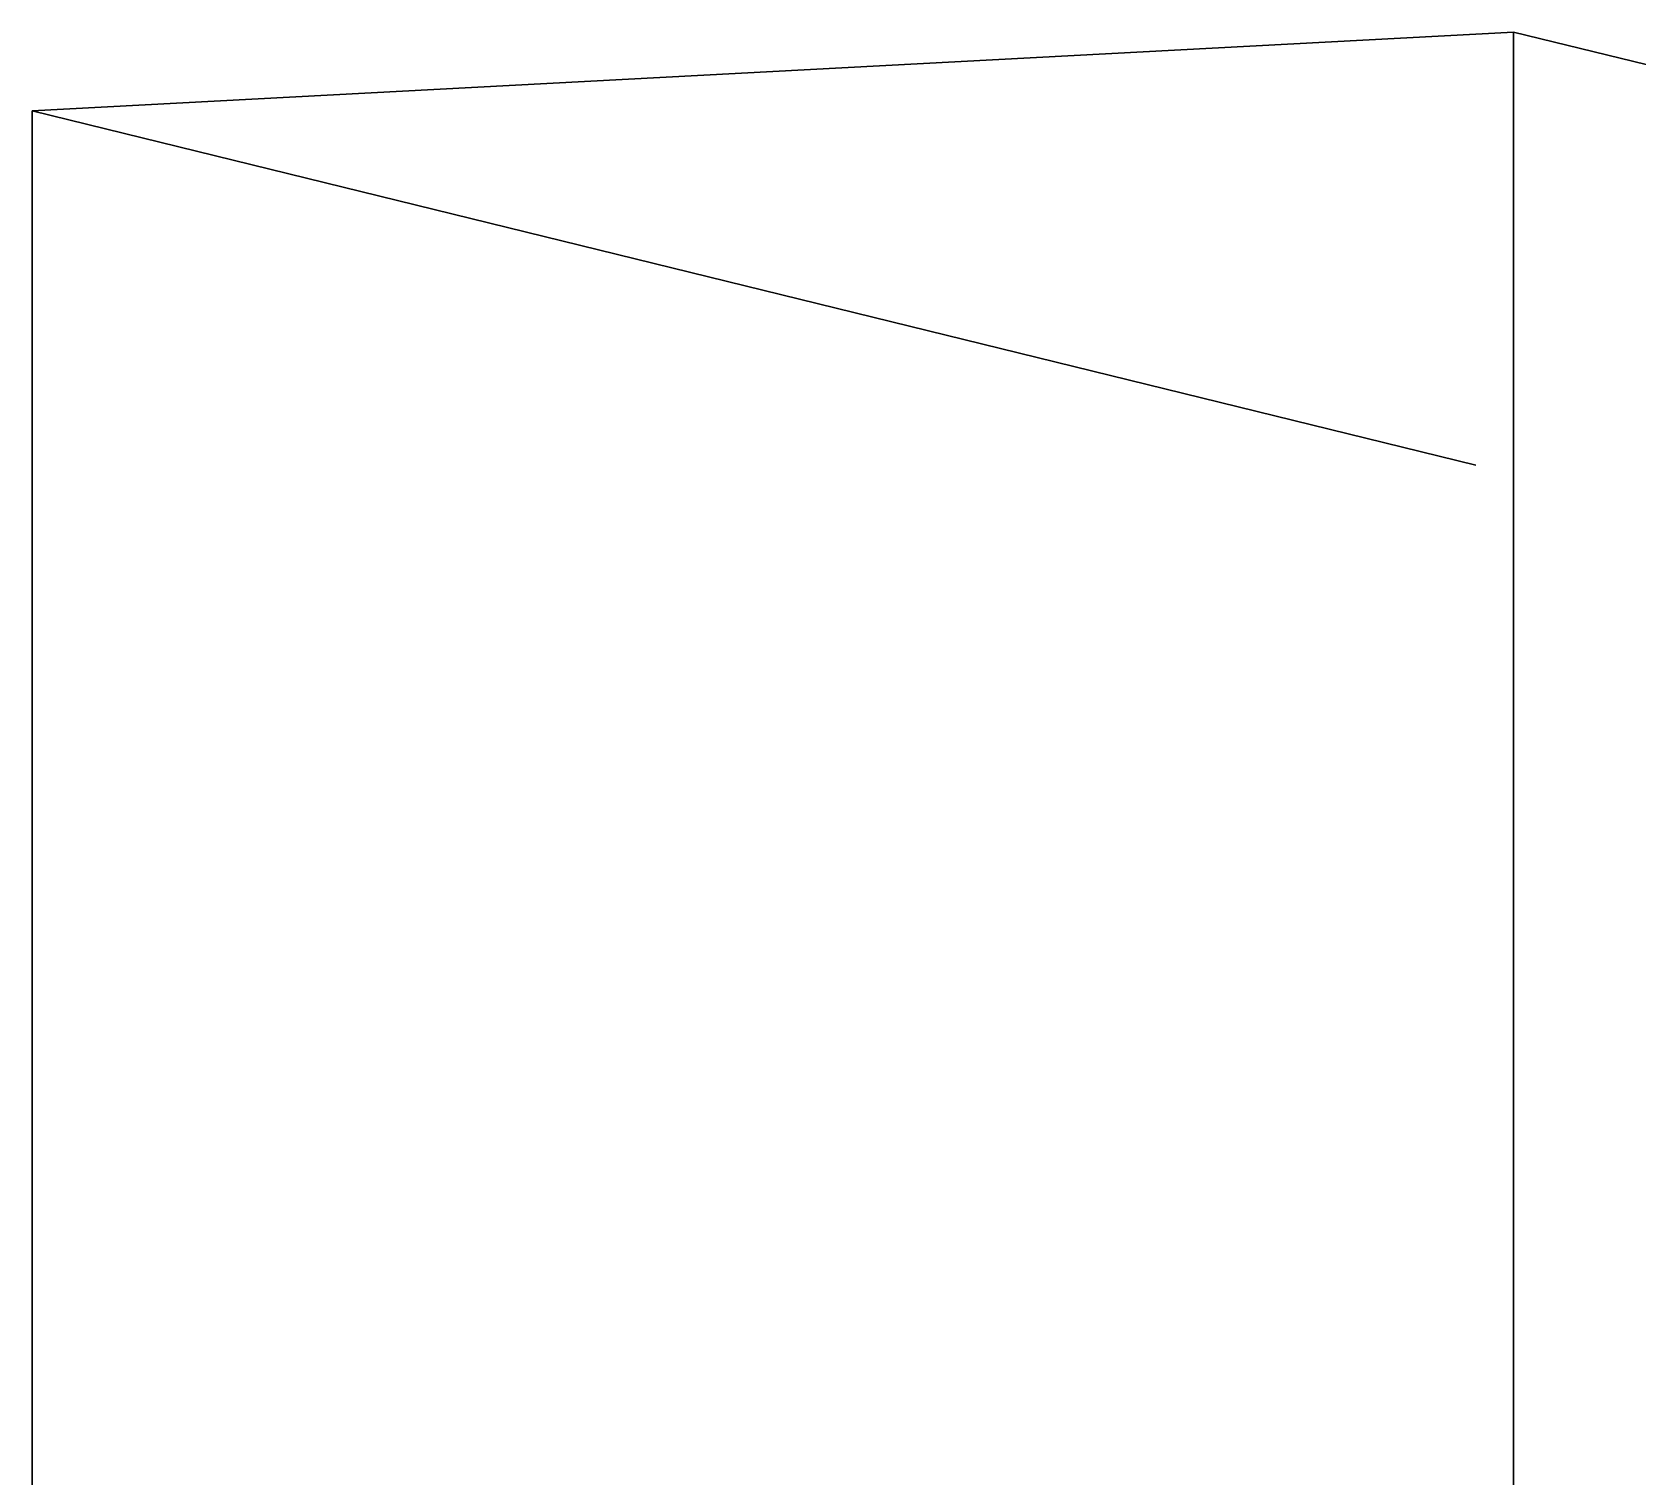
# Model space of a CAD drawing. Header units: inches. Extents: x -4126 to 2305, y -1116 to 12338.
# Drawn here: x 1469 to 1900.9, y -726.9 to -338.1 of the extents above; entities that cross this region are included whole.
import ezdxf

# ---------------------------------------------------------------- set-up
doc = ezdxf.new("R2010")
doc.units = ezdxf.units.IN
doc.header["$MEASUREMENT"] = 0
doc.layers.add('G-ANNO-SYMB', color=111, linetype='Continuous', lineweight=30)

msp = doc.modelspace()

# ---------------------------------------------------------------- linework, layer by layer
at = {"layer": 'G-ANNO-SYMB'}
for p, q in [((1468.986, -359.321), (1867.439, -338.099)), ((1867.439, -338.099), (2304.945, -445.464)), ((1867.439, -338.099), (1867.439, -990.521)), ((1468.986, -359.321), (1468.986, -1011.743)), ((1468.986, -359.321), (1857.343, -454.624))]:
    msp.add_line(p, q, dxfattribs=at)

doc.saveas('drawing.dxf')
